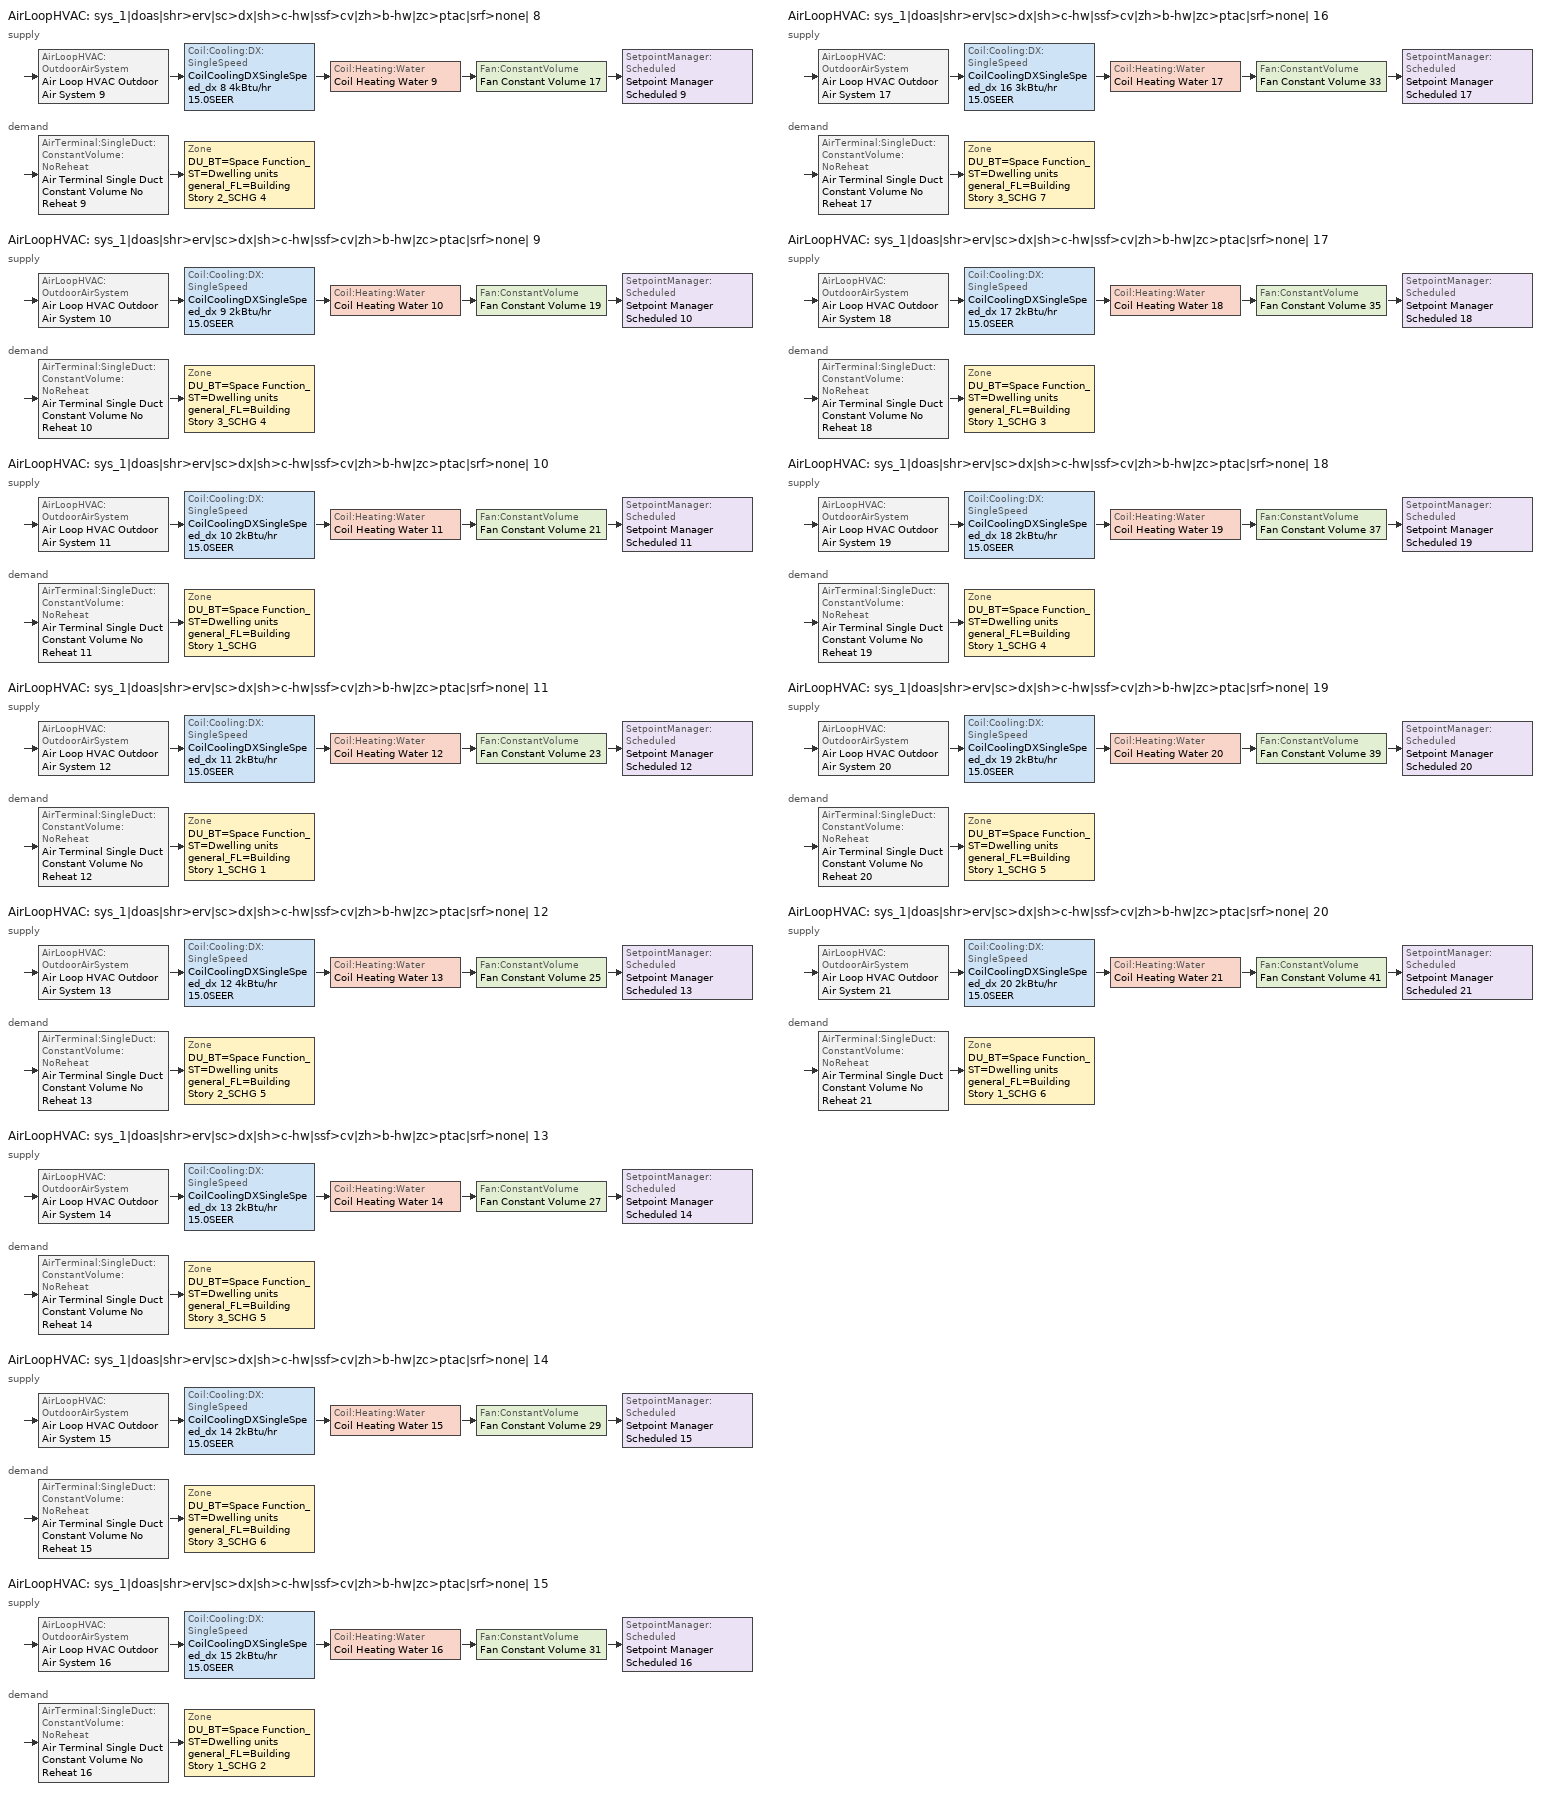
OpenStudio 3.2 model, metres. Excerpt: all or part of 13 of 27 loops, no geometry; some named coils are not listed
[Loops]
AirLoopHVAC 'sys_1|doas|shr>erv|sc>dx|sh>c-hw|ssf>cv|zh>b-hw|zc>ptac|srf>none| 8'
 supply: AirLoopHVAC:OutdoorAirSystem 'Air Loop HVAC Outdoor Air System 9' > Coil:Cooling:DX:SingleSpeed 'CoilCoolingDXSingleSpeed_dx 8 4kBtu/hr 15.0SEER' > Coil:Heating:Water 'Coil Heating Water 9' > Fan:ConstantVolume 'Fan Constant Volume 17' > SetpointManager:Scheduled 'Setpoint Manager Scheduled 9'
 demand: AirTerminal:SingleDuct:ConstantVolume:NoReheat 'Air Terminal Single Duct Constant Volume No Reheat 9' > Zone 'DU_BT=Space Function_ST=Dwelling units general_FL=Building Story 2_SCHG 4'
AirLoopHVAC 'sys_1|doas|shr>erv|sc>dx|sh>c-hw|ssf>cv|zh>b-hw|zc>ptac|srf>none| 9'
 supply: AirLoopHVAC:OutdoorAirSystem 'Air Loop HVAC Outdoor Air System 10' > Coil:Cooling:DX:SingleSpeed 'CoilCoolingDXSingleSpeed_dx 9 2kBtu/hr 15.0SEER' > Coil:Heating:Water 'Coil Heating Water 10' > Fan:ConstantVolume 'Fan Constant Volume 19' > SetpointManager:Scheduled 'Setpoint Manager Scheduled 10'
 demand: AirTerminal:SingleDuct:ConstantVolume:NoReheat 'Air Terminal Single Duct Constant Volume No Reheat 10' > Zone 'DU_BT=Space Function_ST=Dwelling units general_FL=Building Story 3_SCHG 4'
AirLoopHVAC 'sys_1|doas|shr>erv|sc>dx|sh>c-hw|ssf>cv|zh>b-hw|zc>ptac|srf>none| 10'
 supply: AirLoopHVAC:OutdoorAirSystem 'Air Loop HVAC Outdoor Air System 11' > Coil:Cooling:DX:SingleSpeed 'CoilCoolingDXSingleSpeed_dx 10 2kBtu/hr 15.0SEER' > Coil:Heating:Water 'Coil Heating Water 11' > Fan:ConstantVolume 'Fan Constant Volume 21' > SetpointManager:Scheduled 'Setpoint Manager Scheduled 11'
 demand: AirTerminal:SingleDuct:ConstantVolume:NoReheat 'Air Terminal Single Duct Constant Volume No Reheat 11' > Zone 'DU_BT=Space Function_ST=Dwelling units general_FL=Building Story 1_SCHG'
AirLoopHVAC 'sys_1|doas|shr>erv|sc>dx|sh>c-hw|ssf>cv|zh>b-hw|zc>ptac|srf>none| 11'
 supply: AirLoopHVAC:OutdoorAirSystem 'Air Loop HVAC Outdoor Air System 12' > Coil:Cooling:DX:SingleSpeed 'CoilCoolingDXSingleSpeed_dx 11 2kBtu/hr 15.0SEER' > Coil:Heating:Water 'Coil Heating Water 12' > Fan:ConstantVolume 'Fan Constant Volume 23' > SetpointManager:Scheduled 'Setpoint Manager Scheduled 12'
 demand: AirTerminal:SingleDuct:ConstantVolume:NoReheat 'Air Terminal Single Duct Constant Volume No Reheat 12' > Zone 'DU_BT=Space Function_ST=Dwelling units general_FL=Building Story 1_SCHG 1'
AirLoopHVAC 'sys_1|doas|shr>erv|sc>dx|sh>c-hw|ssf>cv|zh>b-hw|zc>ptac|srf>none| 12'
 supply: AirLoopHVAC:OutdoorAirSystem 'Air Loop HVAC Outdoor Air System 13' > Coil:Cooling:DX:SingleSpeed 'CoilCoolingDXSingleSpeed_dx 12 4kBtu/hr 15.0SEER' > Coil:Heating:Water 'Coil Heating Water 13' > Fan:ConstantVolume 'Fan Constant Volume 25' > SetpointManager:Scheduled 'Setpoint Manager Scheduled 13'
 demand: AirTerminal:SingleDuct:ConstantVolume:NoReheat 'Air Terminal Single Duct Constant Volume No Reheat 13' > Zone 'DU_BT=Space Function_ST=Dwelling units general_FL=Building Story 2_SCHG 5'
AirLoopHVAC 'sys_1|doas|shr>erv|sc>dx|sh>c-hw|ssf>cv|zh>b-hw|zc>ptac|srf>none| 13'
 supply: AirLoopHVAC:OutdoorAirSystem 'Air Loop HVAC Outdoor Air System 14' > Coil:Cooling:DX:SingleSpeed 'CoilCoolingDXSingleSpeed_dx 13 2kBtu/hr 15.0SEER' > Coil:Heating:Water 'Coil Heating Water 14' > Fan:ConstantVolume 'Fan Constant Volume 27' > SetpointManager:Scheduled 'Setpoint Manager Scheduled 14'
 demand: AirTerminal:SingleDuct:ConstantVolume:NoReheat 'Air Terminal Single Duct Constant Volume No Reheat 14' > Zone 'DU_BT=Space Function_ST=Dwelling units general_FL=Building Story 3_SCHG 5'
AirLoopHVAC 'sys_1|doas|shr>erv|sc>dx|sh>c-hw|ssf>cv|zh>b-hw|zc>ptac|srf>none| 14'
 supply: AirLoopHVAC:OutdoorAirSystem 'Air Loop HVAC Outdoor Air System 15' > Coil:Cooling:DX:SingleSpeed 'CoilCoolingDXSingleSpeed_dx 14 2kBtu/hr 15.0SEER' > Coil:Heating:Water 'Coil Heating Water 15' > Fan:ConstantVolume 'Fan Constant Volume 29' > SetpointManager:Scheduled 'Setpoint Manager Scheduled 15'
 demand: AirTerminal:SingleDuct:ConstantVolume:NoReheat 'Air Terminal Single Duct Constant Volume No Reheat 15' > Zone 'DU_BT=Space Function_ST=Dwelling units general_FL=Building Story 3_SCHG 6'
AirLoopHVAC 'sys_1|doas|shr>erv|sc>dx|sh>c-hw|ssf>cv|zh>b-hw|zc>ptac|srf>none| 15'
 supply: AirLoopHVAC:OutdoorAirSystem 'Air Loop HVAC Outdoor Air System 16' > Coil:Cooling:DX:SingleSpeed 'CoilCoolingDXSingleSpeed_dx 15 2kBtu/hr 15.0SEER' > Coil:Heating:Water 'Coil Heating Water 16' > Fan:ConstantVolume 'Fan Constant Volume 31' > SetpointManager:Scheduled 'Setpoint Manager Scheduled 16'
 demand: AirTerminal:SingleDuct:ConstantVolume:NoReheat 'Air Terminal Single Duct Constant Volume No Reheat 16' > Zone 'DU_BT=Space Function_ST=Dwelling units general_FL=Building Story 1_SCHG 2'
AirLoopHVAC 'sys_1|doas|shr>erv|sc>dx|sh>c-hw|ssf>cv|zh>b-hw|zc>ptac|srf>none| 16'
 supply: AirLoopHVAC:OutdoorAirSystem 'Air Loop HVAC Outdoor Air System 17' > Coil:Cooling:DX:SingleSpeed 'CoilCoolingDXSingleSpeed_dx 16 3kBtu/hr 15.0SEER' > Coil:Heating:Water 'Coil Heating Water 17' > Fan:ConstantVolume 'Fan Constant Volume 33' > SetpointManager:Scheduled 'Setpoint Manager Scheduled 17'
 demand: AirTerminal:SingleDuct:ConstantVolume:NoReheat 'Air Terminal Single Duct Constant Volume No Reheat 17' > Zone 'DU_BT=Space Function_ST=Dwelling units general_FL=Building Story 3_SCHG 7'
AirLoopHVAC 'sys_1|doas|shr>erv|sc>dx|sh>c-hw|ssf>cv|zh>b-hw|zc>ptac|srf>none| 17'
 supply: AirLoopHVAC:OutdoorAirSystem 'Air Loop HVAC Outdoor Air System 18' > Coil:Cooling:DX:SingleSpeed 'CoilCoolingDXSingleSpeed_dx 17 2kBtu/hr 15.0SEER' > Coil:Heating:Water 'Coil Heating Water 18' > Fan:ConstantVolume 'Fan Constant Volume 35' > SetpointManager:Scheduled 'Setpoint Manager Scheduled 18'
 demand: AirTerminal:SingleDuct:ConstantVolume:NoReheat 'Air Terminal Single Duct Constant Volume No Reheat 18' > Zone 'DU_BT=Space Function_ST=Dwelling units general_FL=Building Story 1_SCHG 3'
AirLoopHVAC 'sys_1|doas|shr>erv|sc>dx|sh>c-hw|ssf>cv|zh>b-hw|zc>ptac|srf>none| 18'
 supply: AirLoopHVAC:OutdoorAirSystem 'Air Loop HVAC Outdoor Air System 19' > Coil:Cooling:DX:SingleSpeed 'CoilCoolingDXSingleSpeed_dx 18 2kBtu/hr 15.0SEER' > Coil:Heating:Water 'Coil Heating Water 19' > Fan:ConstantVolume 'Fan Constant Volume 37' > SetpointManager:Scheduled 'Setpoint Manager Scheduled 19'
 demand: AirTerminal:SingleDuct:ConstantVolume:NoReheat 'Air Terminal Single Duct Constant Volume No Reheat 19' > Zone 'DU_BT=Space Function_ST=Dwelling units general_FL=Building Story 1_SCHG 4'
AirLoopHVAC 'sys_1|doas|shr>erv|sc>dx|sh>c-hw|ssf>cv|zh>b-hw|zc>ptac|srf>none| 19'
 supply: AirLoopHVAC:OutdoorAirSystem 'Air Loop HVAC Outdoor Air System 20' > Coil:Cooling:DX:SingleSpeed 'CoilCoolingDXSingleSpeed_dx 19 2kBtu/hr 15.0SEER' > Coil:Heating:Water 'Coil Heating Water 20' > Fan:ConstantVolume 'Fan Constant Volume 39' > SetpointManager:Scheduled 'Setpoint Manager Scheduled 20'
 demand: AirTerminal:SingleDuct:ConstantVolume:NoReheat 'Air Terminal Single Duct Constant Volume No Reheat 20' > Zone 'DU_BT=Space Function_ST=Dwelling units general_FL=Building Story 1_SCHG 5'
AirLoopHVAC 'sys_1|doas|shr>erv|sc>dx|sh>c-hw|ssf>cv|zh>b-hw|zc>ptac|srf>none| 20'
 supply: AirLoopHVAC:OutdoorAirSystem 'Air Loop HVAC Outdoor Air System 21' > Coil:Cooling:DX:SingleSpeed 'CoilCoolingDXSingleSpeed_dx 20 2kBtu/hr 15.0SEER' > Coil:Heating:Water 'Coil Heating Water 21' > Fan:ConstantVolume 'Fan Constant Volume 41' > SetpointManager:Scheduled 'Setpoint Manager Scheduled 21'
 demand: AirTerminal:SingleDuct:ConstantVolume:NoReheat 'Air Terminal Single Duct Constant Volume No Reheat 21' > Zone 'DU_BT=Space Function_ST=Dwelling units general_FL=Building Story 1_SCHG 6'
[Sizing:Zone] Zone Cooling Design Supply Air Temperature Input Method=SupplyAirTemperature; Zone Cooling Design Supply Air Temperature {C}=13; Zone Cooling Design Supply Air Temperature Difference {deltaC}=11.11; Zone Heating Design Supply Air Temperature Input Method=SupplyAirTemperature; Zone Heating Design Supply Air Temperature {C}=43; Zone Heating Design Supply Air Temperature Difference {deltaC}=11.11; Zone Cooling Design Supply Air Humidity Ratio {kg-H2O/kg-air}=0.0085; Zone Heating Design Supply Air Humidity Ratio {kg-H2O/kg-air}=0.008; Zone Heating Sizing Factor=1.3; Zone Cooling Sizing Factor=1.1; Cooling Design Air Flow Method=DesignDay; Heating Design Air Flow Method=DesignDay; Account for Dedicated Outdoor Air System=No; Dedicated Outdoor Air System Control Strategy=NeutralSupplyAir; Dedicated Outdoor Air Low Setpoint Temperature for Design {C}=autosize; Dedicated Outdoor Air High Setpoint Temperature for Design {C}=autosize
DU_BT=Space Function_ST=Dwelling units general_FL=Building Story 2_SCHG 4; DU_BT=Space Function_ST=Dwelling units general_FL=Building Story 3_SCHG 4; DU_BT=Space Function_ST=Dwelling units general_FL=Building Story 1_SCHG; DU_BT=Space Function_ST=Dwelling units general_FL=Building Story 1_SCHG 1; DU_BT=Space Function_ST=Dwelling units general_FL=Building Story 2_SCHG 5; DU_BT=Space Function_ST=Dwelling units general_FL=Building Story 3_SCHG 5; DU_BT=Space Function_ST=Dwelling units general_FL=Building Story 3_SCHG 6; DU_BT=Space Function_ST=Dwelling units general_FL=Building Story 1_SCHG 2; DU_BT=Space Function_ST=Dwelling units general_FL=Building Story 3_SCHG 7; DU_BT=Space Function_ST=Dwelling units general_FL=Building Story 1_SCHG 3; DU_BT=Space Function_ST=Dwelling units general_FL=Building Story 1_SCHG 4; DU_BT=Space Function_ST=Dwelling units general_FL=Building Story 1_SCHG 5; DU_BT=Space Function_ST=Dwelling units general_FL=Building Story 1_SCHG 6
[Zone equipment]
DU_BT=Space Function_ST=Dwelling units general_FL=Building Story 2_SCHG 4: DU_BT=Space Function_ST=Dwelling units general_FL=Building Story 2_SCHG 4 PTAC, Zone HVAC Baseboard Convective Water 9, Air Terminal Single Duct Constant Volume No Reheat 9
DU_BT=Space Function_ST=Dwelling units general_FL=Building Story 3_SCHG 4: DU_BT=Space Function_ST=Dwelling units general_FL=Building Story 3_SCHG 4 PTAC, Zone HVAC Baseboard Convective Water 10, Air Terminal Single Duct Constant Volume No Reheat 10
DU_BT=Space Function_ST=Dwelling units general_FL=Building Story 1_SCHG: DU_BT=Space Function_ST=Dwelling units general_FL=Building Story 1_SCHG PTAC, Zone HVAC Baseboard Convective Water 11, Air Terminal Single Duct Constant Volume No Reheat 11
DU_BT=Space Function_ST=Dwelling units general_FL=Building Story 1_SCHG 1: DU_BT=Space Function_ST=Dwelling units general_FL=Building Story 1_SCHG 1 PTAC, Zone HVAC Baseboard Convective Water 12, Air Terminal Single Duct Constant Volume No Reheat 12
DU_BT=Space Function_ST=Dwelling units general_FL=Building Story 2_SCHG 5: DU_BT=Space Function_ST=Dwelling units general_FL=Building Story 2_SCHG 5 PTAC, Zone HVAC Baseboard Convective Water 13, Air Terminal Single Duct Constant Volume No Reheat 13
DU_BT=Space Function_ST=Dwelling units general_FL=Building Story 3_SCHG 5: DU_BT=Space Function_ST=Dwelling units general_FL=Building Story 3_SCHG 5 PTAC, Zone HVAC Baseboard Convective Water 14, Air Terminal Single Duct Constant Volume No Reheat 14
DU_BT=Space Function_ST=Dwelling units general_FL=Building Story 3_SCHG 6: DU_BT=Space Function_ST=Dwelling units general_FL=Building Story 3_SCHG 6 PTAC, Zone HVAC Baseboard Convective Water 15, Air Terminal Single Duct Constant Volume No Reheat 15
DU_BT=Space Function_ST=Dwelling units general_FL=Building Story 1_SCHG 2: DU_BT=Space Function_ST=Dwelling units general_FL=Building Story 1_SCHG 2 PTAC, Zone HVAC Baseboard Convective Water 16, Air Terminal Single Duct Constant Volume No Reheat 16
DU_BT=Space Function_ST=Dwelling units general_FL=Building Story 3_SCHG 7: DU_BT=Space Function_ST=Dwelling units general_FL=Building Story 3_SCHG 7 PTAC, Zone HVAC Baseboard Convective Water 17, Air Terminal Single Duct Constant Volume No Reheat 17
DU_BT=Space Function_ST=Dwelling units general_FL=Building Story 1_SCHG 3: DU_BT=Space Function_ST=Dwelling units general_FL=Building Story 1_SCHG 3 PTAC, Zone HVAC Baseboard Convective Water 18, Air Terminal Single Duct Constant Volume No Reheat 18
DU_BT=Space Function_ST=Dwelling units general_FL=Building Story 1_SCHG 4: DU_BT=Space Function_ST=Dwelling units general_FL=Building Story 1_SCHG 4 PTAC, Zone HVAC Baseboard Convective Water 19, Air Terminal Single Duct Constant Volume No Reheat 19
DU_BT=Space Function_ST=Dwelling units general_FL=Building Story 1_SCHG 5: DU_BT=Space Function_ST=Dwelling units general_FL=Building Story 1_SCHG 5 PTAC, Zone HVAC Baseboard Convective Water 20, Air Terminal Single Duct Constant Volume No Reheat 20
DU_BT=Space Function_ST=Dwelling units general_FL=Building Story 1_SCHG 6: DU_BT=Space Function_ST=Dwelling units general_FL=Building Story 1_SCHG 6 PTAC, Zone HVAC Baseboard Convective Water 21, Air Terminal Single Duct Constant Volume No Reheat 21
[AirLoopHVAC] Design Supply Air Flow Rate {m3/s}=autosize; Design Return Air Flow Fraction of Supply Air Flow=1
Name | Availability Schedule
sys_1|doas|shr>erv|sc>dx|sh>c-hw|ssf>cv|zh>b-hw|zc>ptac|srf>none| 8 | sys_1|doas|shr>none|sc>dx|sh>c-hw|ssf>cv|zh>b-hw|zc>ptac|srf>none| 8 Occ Sch
sys_1|doas|shr>erv|sc>dx|sh>c-hw|ssf>cv|zh>b-hw|zc>ptac|srf>none| 9 | sys_1|doas|shr>none|sc>dx|sh>c-hw|ssf>cv|zh>b-hw|zc>ptac|srf>none| 9 Occ Sch
sys_1|doas|shr>erv|sc>dx|sh>c-hw|ssf>cv|zh>b-hw|zc>ptac|srf>none| 10 | sys_1|doas|shr>none|sc>dx|sh>c-hw|ssf>cv|zh>b-hw|zc>ptac|srf>none| 10 Occ Sch
sys_1|doas|shr>erv|sc>dx|sh>c-hw|ssf>cv|zh>b-hw|zc>ptac|srf>none| 11 | sys_1|doas|shr>none|sc>dx|sh>c-hw|ssf>cv|zh>b-hw|zc>ptac|srf>none| 11 Occ Sch
sys_1|doas|shr>erv|sc>dx|sh>c-hw|ssf>cv|zh>b-hw|zc>ptac|srf>none| 12 | sys_1|doas|shr>none|sc>dx|sh>c-hw|ssf>cv|zh>b-hw|zc>ptac|srf>none| 12 Occ Sch
sys_1|doas|shr>erv|sc>dx|sh>c-hw|ssf>cv|zh>b-hw|zc>ptac|srf>none| 13 | sys_1|doas|shr>none|sc>dx|sh>c-hw|ssf>cv|zh>b-hw|zc>ptac|srf>none| 13 Occ Sch
sys_1|doas|shr>erv|sc>dx|sh>c-hw|ssf>cv|zh>b-hw|zc>ptac|srf>none| 14 | sys_1|doas|shr>none|sc>dx|sh>c-hw|ssf>cv|zh>b-hw|zc>ptac|srf>none| 14 Occ Sch
sys_1|doas|shr>erv|sc>dx|sh>c-hw|ssf>cv|zh>b-hw|zc>ptac|srf>none| 15 | sys_1|doas|shr>none|sc>dx|sh>c-hw|ssf>cv|zh>b-hw|zc>ptac|srf>none| 15 Occ Sch
sys_1|doas|shr>erv|sc>dx|sh>c-hw|ssf>cv|zh>b-hw|zc>ptac|srf>none| 16 | sys_1|doas|shr>none|sc>dx|sh>c-hw|ssf>cv|zh>b-hw|zc>ptac|srf>none| 16 Occ Sch
sys_1|doas|shr>erv|sc>dx|sh>c-hw|ssf>cv|zh>b-hw|zc>ptac|srf>none| 17 | sys_1|doas|shr>none|sc>dx|sh>c-hw|ssf>cv|zh>b-hw|zc>ptac|srf>none| 17 Occ Sch
sys_1|doas|shr>erv|sc>dx|sh>c-hw|ssf>cv|zh>b-hw|zc>ptac|srf>none| 18 | sys_1|doas|shr>none|sc>dx|sh>c-hw|ssf>cv|zh>b-hw|zc>ptac|srf>none| 18 Occ Sch
sys_1|doas|shr>erv|sc>dx|sh>c-hw|ssf>cv|zh>b-hw|zc>ptac|srf>none| 19 | sys_1|doas|shr>none|sc>dx|sh>c-hw|ssf>cv|zh>b-hw|zc>ptac|srf>none| 19 Occ Sch
sys_1|doas|shr>erv|sc>dx|sh>c-hw|ssf>cv|zh>b-hw|zc>ptac|srf>none| 20 | sys_1|doas|shr>none|sc>dx|sh>c-hw|ssf>cv|zh>b-hw|zc>ptac|srf>none| 20 Occ Sch
[Sizing:System] Type of Load to Size On=VentilationRequirement; Design Outdoor Air Flow Rate {m3/s}=Autosize; Central Heating Maximum System Air Flow Ratio=1; Preheat Design Temperature {C}=7; Preheat Design Humidity Ratio {kg-H2O/kg-Air}=0.008; Precool Design Temperature {C}=13; Precool Design Humidity Ratio {kg-H2O/kg-Air}=0.008; Central Cooling Design Supply Air Temperature {C}=13; Central Heating Design Supply Air Temperature {C}=43; Sizing Option=NonCoincident; 100% Outdoor Air in Cooling=Yes; 100% Outdoor Air in Heating=Yes; Central Cooling Design Supply Air Humidity Ratio {kg-H2O/kg-Air}=0.0085; Central Heating Design Supply Air Humidity Ratio {kg-H2O/kg-Air}=0.008; Cooling Design Air Flow Method=DesignDay; Cooling Design Air Flow Rate {m3/s}=0; Heating Design Air Flow Method=DesignDay; Heating Design Air Flow Rate {m3/s}=0; System Outdoor Air Method=ZoneSum; Zone Maximum Outdoor Air Fraction=1; Cooling Supply Air Flow Rate Per Floor Area {m3/s-m2}=0.00996765; Cooling Fraction of Autosized Cooling Supply Air Flow Rate=1; Cooling Supply Air Flow Rate Per Unit Cooling Capacity {m3/s-W}=3.94755e-05; Heating Supply Air Flow Rate Per Floor Area {m3/s-m2}=0.00996765; Heating Fraction of Autosized Heating Supply Air Flow Rate=1; Heating Fraction of Autosized Cooling Supply Air Flow Rate=1; Heating Supply Air Flow Rate Per Unit Heating Capacity {m3/s-W}=3.15882e-05; Cooling Design Capacity Method=CoolingDesignCapacity; Cooling Design Capacity {W}=autosize; Cooling Design Capacity Per Floor Area {W/m2}=234.7; Fraction of Autosized Cooling Design Capacity=1; Heating Design Capacity Method=HeatingDesignCapacity; Heating Design Capacity {W}=autosize; Heating Design Capacity Per Floor Area {W/m2}=157; Fraction of Autosized Heating Design Capacity=1; Central Cooling Capacity Control Method=OnOff
sys_1|doas|shr>erv|sc>dx|sh>c-hw|ssf>cv|zh>b-hw|zc>ptac|srf>none| 8; sys_1|doas|shr>erv|sc>dx|sh>c-hw|ssf>cv|zh>b-hw|zc>ptac|srf>none| 9; sys_1|doas|shr>erv|sc>dx|sh>c-hw|ssf>cv|zh>b-hw|zc>ptac|srf>none| 10; sys_1|doas|shr>erv|sc>dx|sh>c-hw|ssf>cv|zh>b-hw|zc>ptac|srf>none| 11; sys_1|doas|shr>erv|sc>dx|sh>c-hw|ssf>cv|zh>b-hw|zc>ptac|srf>none| 12; sys_1|doas|shr>erv|sc>dx|sh>c-hw|ssf>cv|zh>b-hw|zc>ptac|srf>none| 13; sys_1|doas|shr>erv|sc>dx|sh>c-hw|ssf>cv|zh>b-hw|zc>ptac|srf>none| 14; sys_1|doas|shr>erv|sc>dx|sh>c-hw|ssf>cv|zh>b-hw|zc>ptac|srf>none| 15; sys_1|doas|shr>erv|sc>dx|sh>c-hw|ssf>cv|zh>b-hw|zc>ptac|srf>none| 16; sys_1|doas|shr>erv|sc>dx|sh>c-hw|ssf>cv|zh>b-hw|zc>ptac|srf>none| 17; sys_1|doas|shr>erv|sc>dx|sh>c-hw|ssf>cv|zh>b-hw|zc>ptac|srf>none| 18; sys_1|doas|shr>erv|sc>dx|sh>c-hw|ssf>cv|zh>b-hw|zc>ptac|srf>none| 19; sys_1|doas|shr>erv|sc>dx|sh>c-hw|ssf>cv|zh>b-hw|zc>ptac|srf>none| 20
[Fan:ConstantVolume] Availability Schedule=Always On Discrete; Fan Total Efficiency=0.39975; Pressure Rise {Pa}=640; Maximum Flow Rate {m3/s}=AutoSize; Motor Efficiency=0.615
Fan Constant Volume 17; Fan Constant Volume 18; Fan Constant Volume 19; Fan Constant Volume 20; Fan Constant Volume 21; Fan Constant Volume 22; Fan Constant Volume 23; Fan Constant Volume 24; Fan Constant Volume 25; Fan Constant Volume 26; Fan Constant Volume 27; Fan Constant Volume 28; Fan Constant Volume 29; Fan Constant Volume 30; Fan Constant Volume 31; Fan Constant Volume 32; Fan Constant Volume 33; Fan Constant Volume 34; Fan Constant Volume 35; Fan Constant Volume 36; Fan Constant Volume 37; Fan Constant Volume 38; Fan Constant Volume 39; Fan Constant Volume 40; Fan Constant Volume 41; Fan Constant Volume 42
[Coil:Cooling:DX:SingleSpeed] Availability Schedule=Always On Discrete; Rated Total Cooling Capacity {W}=autosize; Rated Sensible Heat Ratio=autosize; Rated Air Flow Rate {m3/s}=autosize; Rated Evaporator Fan Power Per Volume Flow Rate {W/(m3/s)}=773.3; Total Cooling Capacity Function of Temperature Curve=DXCOOL-NECB2011-REF-CAPFT; Total Cooling Capacity Function of Flow Fraction Curve=DXCOOL-NECB2011-REF-CAPFFLOW; Energy Input Ratio Function of Temperature Curve=DXCOOL-NECB2011-REF-COOLEIRFT; Energy Input Ratio Function of Flow Fraction Curve=DXCOOL-NECB2011-REF-COOLEIRFFLOW; Part Load Fraction Correlation Curve=DXCOOL-NECB2011-REF-COOLPLFFPLR; Minimum Outdoor Dry-Bulb Temperature for Compressor Operation {C}=-25; Condenser Type=AirCooled; Evaporative Condenser Effectiveness=0; Evaporative Condenser Air Flow Rate {m3/s}=Autosize; Evaporative Condenser Pump Rated Power Consumption {W}=Autosize; Crankcase Heater Capacity {W}=0; Maximum Outdoor Dry-Bulb Temperature for Crankcase Heater Operation {C}=0; Basin Heater Capacity {W/K}=0; Basin Heater Setpoint Temperature {C}=10
Name | Rated COP {W/W}
CoilCoolingDXSingleSpeed_dx 8 4kBtu/hr 15.0SEER; CoilCoolingDXSingleSpeed_dx 9 2kBtu/hr 15.0SEER; CoilCoolingDXSingleSpeed_dx 10 2kBtu/hr 15.0SEER; CoilCoolingDXSingleSpeed_dx 11 2kBtu/hr 15.0SEER; CoilCoolingDXSingleSpeed_dx 12 4kBtu/hr 15.0SEER; CoilCoolingDXSingleSpeed_dx 13 2kBtu/hr 15.0SEER; CoilCoolingDXSingleSpeed_dx 14 2kBtu/hr 15.0SEER; CoilCoolingDXSingleSpeed_dx 15 2kBtu/hr 15.0SEER; CoilCoolingDXSingleSpeed_dx 16 3kBtu/hr 15.0SEER; CoilCoolingDXSingleSpeed_dx 17 2kBtu/hr 15.0SEER; CoilCoolingDXSingleSpeed_dx 18 2kBtu/hr 15.0SEER; CoilCoolingDXSingleSpeed_dx 19 2kBtu/hr 15.0SEER; CoilCoolingDXSingleSpeed_dx 20 2kBtu/hr 15.0SEER | 4.31058
Coil Cooling DX Single Speed 9 7kBtu/hr 11.9EER; Coil Cooling DX Single Speed 20 6kBtu/hr 11.9EER; Coil Cooling DX Single Speed 21 6kBtu/hr 11.9EER | 4.09849
Coil Cooling DX Single Speed 10 21kBtu/hr 9.5EER; Coil Cooling DX Single Speed 13 16kBtu/hr 9.5EER; Coil Cooling DX Single Speed 14 20kBtu/hr 9.5EER; Coil Cooling DX Single Speed 15 20kBtu/hr 9.5EER; Coil Cooling DX Single Speed 16 15kBtu/hr 9.5EER; Coil Cooling DX Single Speed 17 20kBtu/hr 9.5EER; Coil Cooling DX Single Speed 18 15kBtu/hr 9.5EER; Coil Cooling DX Single Speed 19 18kBtu/hr 9.5EER | 3.2994
Coil Cooling DX Single Speed 11 12kBtu/hr 10.4EER | 3.59891
Coil Cooling DX Single Speed 12 12kBtu/hr 10.3EER | 3.57171
[Controller:OutdoorAir] Minimum Outdoor Air Flow Rate {m3/s}=autosize; Maximum Outdoor Air Flow Rate {m3/s}=Autosize; Economizer Control Type=NoEconomizer; Economizer Control Action Type=ModulateFlow; Economizer Maximum Limit Dry-Bulb Temperature {C}=28; Economizer Maximum Limit Enthalpy {J/kg}=64000; Economizer Minimum Limit Dry-Bulb Temperature {C}=-100; Lockout Type=NoLockout; Minimum Limit Type=FixedMinimum; High Humidity Control=No; Heat Recovery Bypass Control Type=BypassWhenWithinEconomizerLimits
Name | Minimum Outdoor Air Schedule | Controller Mechanical Ventilation
Controller Outdoor Air 9 | sys_1|doas|shr>none|sc>dx|sh>c-hw|ssf>cv|zh>b-hw|zc>ptac|srf>none| 8 Occ Sch | Controller Mechanical Ventilation 9
Controller Outdoor Air 10 | sys_1|doas|shr>none|sc>dx|sh>c-hw|ssf>cv|zh>b-hw|zc>ptac|srf>none| 9 Occ Sch | Controller Mechanical Ventilation 10
Controller Outdoor Air 11 | sys_1|doas|shr>none|sc>dx|sh>c-hw|ssf>cv|zh>b-hw|zc>ptac|srf>none| 10 Occ Sch | Controller Mechanical Ventilation 11
Controller Outdoor Air 12 | sys_1|doas|shr>none|sc>dx|sh>c-hw|ssf>cv|zh>b-hw|zc>ptac|srf>none| 11 Occ Sch | Controller Mechanical Ventilation 12
Controller Outdoor Air 13 | sys_1|doas|shr>none|sc>dx|sh>c-hw|ssf>cv|zh>b-hw|zc>ptac|srf>none| 12 Occ Sch | Controller Mechanical Ventilation 13
Controller Outdoor Air 14 | sys_1|doas|shr>none|sc>dx|sh>c-hw|ssf>cv|zh>b-hw|zc>ptac|srf>none| 13 Occ Sch | Controller Mechanical Ventilation 14
Controller Outdoor Air 15 | sys_1|doas|shr>none|sc>dx|sh>c-hw|ssf>cv|zh>b-hw|zc>ptac|srf>none| 14 Occ Sch | Controller Mechanical Ventilation 15
Controller Outdoor Air 16 | sys_1|doas|shr>none|sc>dx|sh>c-hw|ssf>cv|zh>b-hw|zc>ptac|srf>none| 15 Occ Sch | Controller Mechanical Ventilation 16
Controller Outdoor Air 17 | sys_1|doas|shr>none|sc>dx|sh>c-hw|ssf>cv|zh>b-hw|zc>ptac|srf>none| 16 Occ Sch | Controller Mechanical Ventilation 17
Controller Outdoor Air 18 | sys_1|doas|shr>none|sc>dx|sh>c-hw|ssf>cv|zh>b-hw|zc>ptac|srf>none| 17 Occ Sch | Controller Mechanical Ventilation 18
Controller Outdoor Air 19 | sys_1|doas|shr>none|sc>dx|sh>c-hw|ssf>cv|zh>b-hw|zc>ptac|srf>none| 18 Occ Sch | Controller Mechanical Ventilation 19
Controller Outdoor Air 20 | sys_1|doas|shr>none|sc>dx|sh>c-hw|ssf>cv|zh>b-hw|zc>ptac|srf>none| 19 Occ Sch | Controller Mechanical Ventilation 20
Controller Outdoor Air 21 | sys_1|doas|shr>none|sc>dx|sh>c-hw|ssf>cv|zh>b-hw|zc>ptac|srf>none| 20 Occ Sch | Controller Mechanical Ventilation 21
[Controller:MechanicalVentilation] Availability Schedule=Always On Discrete; System Outdoor Air Method=ZoneSum
Controller Mechanical Ventilation 9; Controller Mechanical Ventilation 10; Controller Mechanical Ventilation 11; Controller Mechanical Ventilation 12; Controller Mechanical Ventilation 13; Controller Mechanical Ventilation 14; Controller Mechanical Ventilation 15; Controller Mechanical Ventilation 16; Controller Mechanical Ventilation 17; Controller Mechanical Ventilation 18; Controller Mechanical Ventilation 19; Controller Mechanical Ventilation 20; Controller Mechanical Ventilation 21
[AirLoopHVAC:OutdoorAirSystem]
Name | Controller
Air Loop HVAC Outdoor Air System 9 | Controller Outdoor Air 9
Air Loop HVAC Outdoor Air System 10 | Controller Outdoor Air 10
Air Loop HVAC Outdoor Air System 11 | Controller Outdoor Air 11
Air Loop HVAC Outdoor Air System 12 | Controller Outdoor Air 12
Air Loop HVAC Outdoor Air System 13 | Controller Outdoor Air 13
Air Loop HVAC Outdoor Air System 14 | Controller Outdoor Air 14
Air Loop HVAC Outdoor Air System 15 | Controller Outdoor Air 15
Air Loop HVAC Outdoor Air System 16 | Controller Outdoor Air 16
Air Loop HVAC Outdoor Air System 17 | Controller Outdoor Air 17
Air Loop HVAC Outdoor Air System 18 | Controller Outdoor Air 18
Air Loop HVAC Outdoor Air System 19 | Controller Outdoor Air 19
Air Loop HVAC Outdoor Air System 20 | Controller Outdoor Air 20
Air Loop HVAC Outdoor Air System 21 | Controller Outdoor Air 21
[SetpointManager:Scheduled] Control Variable=Temperature
Name | Schedule
Setpoint Manager Scheduled 9 | Makeup-Air Unit Supply Air Temp 8
Setpoint Manager Scheduled 10 | Makeup-Air Unit Supply Air Temp 9
Setpoint Manager Scheduled 11 | Makeup-Air Unit Supply Air Temp 10
Setpoint Manager Scheduled 12 | Makeup-Air Unit Supply Air Temp 11
Setpoint Manager Scheduled 13 | Makeup-Air Unit Supply Air Temp 12
Setpoint Manager Scheduled 14 | Makeup-Air Unit Supply Air Temp 13
Setpoint Manager Scheduled 15 | Makeup-Air Unit Supply Air Temp 14
Setpoint Manager Scheduled 16 | Makeup-Air Unit Supply Air Temp 15
Setpoint Manager Scheduled 17 | Makeup-Air Unit Supply Air Temp 16
Setpoint Manager Scheduled 18 | Makeup-Air Unit Supply Air Temp 17
Setpoint Manager Scheduled 19 | Makeup-Air Unit Supply Air Temp 18
Setpoint Manager Scheduled 20 | Makeup-Air Unit Supply Air Temp 19
Setpoint Manager Scheduled 21 | Makeup-Air Unit Supply Air Temp 20
[Coil:Heating:Electric] Availability Schedule=ON_OFF_ALWAYS_OFF
Coil Heating Electric 9; Coil Heating Electric 10; Coil Heating Electric 11; Coil Heating Electric 12; Coil Heating Electric 13; Coil Heating Electric 14; Coil Heating Electric 15; Coil Heating Electric 16; Coil Heating Electric 17; Coil Heating Electric 18; Coil Heating Electric 19; Coil Heating Electric 20; Coil Heating Electric 21
[ZoneHVAC:PackagedTerminalAirConditioner] Availability Schedule=Always On Discrete; Supply Air Flow Rate During Cooling Operation {m3/s}=Autosize; Supply Air Flow Rate During Heating Operation {m3/s}=Autosize; Supply Air Flow Rate When No Cooling or Heating is Needed {m3/s}=Autosize; Outdoor Air Flow Rate During Cooling Operation {m3/s}=1e-05; Outdoor Air Flow Rate During Heating Operation {m3/s}=1e-05; Outdoor Air Flow Rate When No Cooling or Heating is Needed {m3/s}=1e-05; Fan Placement=DrawThrough
Name | Supply Air Fan | Heating Coil | Cooling Coil
DU_BT=Space Function_ST=Dwelling units general_FL=Building Story 2_SCHG 4 PTAC | Fan Constant Volume 18 | Coil Heating Electric 9 | Coil Cooling DX Single Speed 9 7kBtu/hr 11.9EER
DU_BT=Space Function_ST=Dwelling units general_FL=Building Story 3_SCHG 4 PTAC | Fan Constant Volume 20 | Coil Heating Electric 10 | Coil Cooling DX Single Speed 10 21kBtu/hr 9.5EER
DU_BT=Space Function_ST=Dwelling units general_FL=Building Story 1_SCHG PTAC | Fan Constant Volume 22 | Coil Heating Electric 11 | Coil Cooling DX Single Speed 11 12kBtu/hr 10.4EER
DU_BT=Space Function_ST=Dwelling units general_FL=Building Story 1_SCHG 1 PTAC | Fan Constant Volume 24 | Coil Heating Electric 12 | Coil Cooling DX Single Speed 12 12kBtu/hr 10.3EER
DU_BT=Space Function_ST=Dwelling units general_FL=Building Story 2_SCHG 5 PTAC | Fan Constant Volume 26 | Coil Heating Electric 13 | Coil Cooling DX Single Speed 13 16kBtu/hr 9.5EER
DU_BT=Space Function_ST=Dwelling units general_FL=Building Story 3_SCHG 5 PTAC | Fan Constant Volume 28 | Coil Heating Electric 14 | Coil Cooling DX Single Speed 14 20kBtu/hr 9.5EER
DU_BT=Space Function_ST=Dwelling units general_FL=Building Story 3_SCHG 6 PTAC | Fan Constant Volume 30 | Coil Heating Electric 15 | Coil Cooling DX Single Speed 15 20kBtu/hr 9.5EER
DU_BT=Space Function_ST=Dwelling units general_FL=Building Story 1_SCHG 2 PTAC | Fan Constant Volume 32 | Coil Heating Electric 16 | Coil Cooling DX Single Speed 16 15kBtu/hr 9.5EER
DU_BT=Space Function_ST=Dwelling units general_FL=Building Story 3_SCHG 7 PTAC | Fan Constant Volume 34 | Coil Heating Electric 17 | Coil Cooling DX Single Speed 17 20kBtu/hr 9.5EER
DU_BT=Space Function_ST=Dwelling units general_FL=Building Story 1_SCHG 3 PTAC | Fan Constant Volume 36 | Coil Heating Electric 18 | Coil Cooling DX Single Speed 18 15kBtu/hr 9.5EER
DU_BT=Space Function_ST=Dwelling units general_FL=Building Story 1_SCHG 4 PTAC | Fan Constant Volume 38 | Coil Heating Electric 19 | Coil Cooling DX Single Speed 19 18kBtu/hr 9.5EER
DU_BT=Space Function_ST=Dwelling units general_FL=Building Story 1_SCHG 5 PTAC | Fan Constant Volume 40 | Coil Heating Electric 20 | Coil Cooling DX Single Speed 20 6kBtu/hr 11.9EER
DU_BT=Space Function_ST=Dwelling units general_FL=Building Story 1_SCHG 6 PTAC | Fan Constant Volume 42 | Coil Heating Electric 21 | Coil Cooling DX Single Speed 21 6kBtu/hr 11.9EER
[AirTerminal:SingleDuct:ConstantVolume:NoReheat] Availability Schedule=Always On Discrete; Maximum Air Flow Rate {m3/s}=AutoSize
Air Terminal Single Duct Constant Volume No Reheat 9; Air Terminal Single Duct Constant Volume No Reheat 10; Air Terminal Single Duct Constant Volume No Reheat 11; Air Terminal Single Duct Constant Volume No Reheat 12; Air Terminal Single Duct Constant Volume No Reheat 13; Air Terminal Single Duct Constant Volume No Reheat 14; Air Terminal Single Duct Constant Volume No Reheat 15; Air Terminal Single Duct Constant Volume No Reheat 16; Air Terminal Single Duct Constant Volume No Reheat 17; Air Terminal Single Duct Constant Volume No Reheat 18; Air Terminal Single Duct Constant Volume No Reheat 19; Air Terminal Single Duct Constant Volume No Reheat 20; Air Terminal Single Duct Constant Volume No Reheat 21
[Schedule:Ruleset]
Name | Default Day Schedule | Summer Design Day Schedule | Winter Design Day Schedule
ON_OFF_ALWAYS_OFF | Schedule Day 3
Makeup-Air Unit Supply Air Temp 8 | Makeup Air Unit Supply Air Temp Default 8
Makeup-Air Unit Supply Air Temp 9 | Makeup Air Unit Supply Air Temp Default 9
Makeup-Air Unit Supply Air Temp 10 | Makeup Air Unit Supply Air Temp Default 10
Makeup-Air Unit Supply Air Temp 11 | Makeup Air Unit Supply Air Temp Default 11
Makeup-Air Unit Supply Air Temp 12 | Makeup Air Unit Supply Air Temp Default 12
Makeup-Air Unit Supply Air Temp 13 | Makeup Air Unit Supply Air Temp Default 13
Makeup-Air Unit Supply Air Temp 14 | Makeup Air Unit Supply Air Temp Default 14
Makeup-Air Unit Supply Air Temp 15 | Makeup Air Unit Supply Air Temp Default 15
Makeup-Air Unit Supply Air Temp 16 | Makeup Air Unit Supply Air Temp Default 16
Makeup-Air Unit Supply Air Temp 17 | Makeup Air Unit Supply Air Temp Default 17
Makeup-Air Unit Supply Air Temp 18 | Makeup Air Unit Supply Air Temp Default 18
Makeup-Air Unit Supply Air Temp 19 | Makeup Air Unit Supply Air Temp Default 19
Makeup-Air Unit Supply Air Temp 20 | Makeup Air Unit Supply Air Temp Default 20
sys_1|doas|shr>none|sc>dx|sh>c-hw|ssf>cv|zh>b-hw|zc>ptac|srf>none| 10 Occ Sch | sys_1|doas|shr>none|sc>dx|sh>c-hw|ssf>cv|zh>b-hw|zc>ptac|srf>none| 10 Occ Sch Default | sys_1|doas|shr>none|sc>dx|sh>c-hw|ssf>cv|zh>b-hw|zc>ptac|srf>none| 10 Occ Sch Summer Design Day | sys_1|doas|shr>none|sc>dx|sh>c-hw|ssf>cv|zh>b-hw|zc>ptac|srf>none| 10 Occ Sch Winter Design Day
sys_1|doas|shr>none|sc>dx|sh>c-hw|ssf>cv|zh>b-hw|zc>ptac|srf>none| 11 Occ Sch | sys_1|doas|shr>none|sc>dx|sh>c-hw|ssf>cv|zh>b-hw|zc>ptac|srf>none| 11 Occ Sch Default | sys_1|doas|shr>none|sc>dx|sh>c-hw|ssf>cv|zh>b-hw|zc>ptac|srf>none| 11 Occ Sch Summer Design Day | sys_1|doas|shr>none|sc>dx|sh>c-hw|ssf>cv|zh>b-hw|zc>ptac|srf>none| 11 Occ Sch Winter Design Day
sys_1|doas|shr>none|sc>dx|sh>c-hw|ssf>cv|zh>b-hw|zc>ptac|srf>none| 12 Occ Sch | sys_1|doas|shr>none|sc>dx|sh>c-hw|ssf>cv|zh>b-hw|zc>ptac|srf>none| 12 Occ Sch Default | sys_1|doas|shr>none|sc>dx|sh>c-hw|ssf>cv|zh>b-hw|zc>ptac|srf>none| 12 Occ Sch Summer Design Day | sys_1|doas|shr>none|sc>dx|sh>c-hw|ssf>cv|zh>b-hw|zc>ptac|srf>none| 12 Occ Sch Winter Design Day
sys_1|doas|shr>none|sc>dx|sh>c-hw|ssf>cv|zh>b-hw|zc>ptac|srf>none| 13 Occ Sch | sys_1|doas|shr>none|sc>dx|sh>c-hw|ssf>cv|zh>b-hw|zc>ptac|srf>none| 13 Occ Sch Default | sys_1|doas|shr>none|sc>dx|sh>c-hw|ssf>cv|zh>b-hw|zc>ptac|srf>none| 13 Occ Sch Summer Design Day | sys_1|doas|shr>none|sc>dx|sh>c-hw|ssf>cv|zh>b-hw|zc>ptac|srf>none| 13 Occ Sch Winter Design Day
sys_1|doas|shr>none|sc>dx|sh>c-hw|ssf>cv|zh>b-hw|zc>ptac|srf>none| 14 Occ Sch | sys_1|doas|shr>none|sc>dx|sh>c-hw|ssf>cv|zh>b-hw|zc>ptac|srf>none| 14 Occ Sch Default | sys_1|doas|shr>none|sc>dx|sh>c-hw|ssf>cv|zh>b-hw|zc>ptac|srf>none| 14 Occ Sch Summer Design Day | sys_1|doas|shr>none|sc>dx|sh>c-hw|ssf>cv|zh>b-hw|zc>ptac|srf>none| 14 Occ Sch Winter Design Day
sys_1|doas|shr>none|sc>dx|sh>c-hw|ssf>cv|zh>b-hw|zc>ptac|srf>none| 15 Occ Sch | sys_1|doas|shr>none|sc>dx|sh>c-hw|ssf>cv|zh>b-hw|zc>ptac|srf>none| 15 Occ Sch Default | sys_1|doas|shr>none|sc>dx|sh>c-hw|ssf>cv|zh>b-hw|zc>ptac|srf>none| 15 Occ Sch Summer Design Day | sys_1|doas|shr>none|sc>dx|sh>c-hw|ssf>cv|zh>b-hw|zc>ptac|srf>none| 15 Occ Sch Winter Design Day
sys_1|doas|shr>none|sc>dx|sh>c-hw|ssf>cv|zh>b-hw|zc>ptac|srf>none| 16 Occ Sch | sys_1|doas|shr>none|sc>dx|sh>c-hw|ssf>cv|zh>b-hw|zc>ptac|srf>none| 16 Occ Sch Default | sys_1|doas|shr>none|sc>dx|sh>c-hw|ssf>cv|zh>b-hw|zc>ptac|srf>none| 16 Occ Sch Summer Design Day | sys_1|doas|shr>none|sc>dx|sh>c-hw|ssf>cv|zh>b-hw|zc>ptac|srf>none| 16 Occ Sch Winter Design Day
sys_1|doas|shr>none|sc>dx|sh>c-hw|ssf>cv|zh>b-hw|zc>ptac|srf>none| 17 Occ Sch | sys_1|doas|shr>none|sc>dx|sh>c-hw|ssf>cv|zh>b-hw|zc>ptac|srf>none| 17 Occ Sch Default | sys_1|doas|shr>none|sc>dx|sh>c-hw|ssf>cv|zh>b-hw|zc>ptac|srf>none| 17 Occ Sch Summer Design Day | sys_1|doas|shr>none|sc>dx|sh>c-hw|ssf>cv|zh>b-hw|zc>ptac|srf>none| 17 Occ Sch Winter Design Day
sys_1|doas|shr>none|sc>dx|sh>c-hw|ssf>cv|zh>b-hw|zc>ptac|srf>none| 18 Occ Sch | sys_1|doas|shr>none|sc>dx|sh>c-hw|ssf>cv|zh>b-hw|zc>ptac|srf>none| 18 Occ Sch Default | sys_1|doas|shr>none|sc>dx|sh>c-hw|ssf>cv|zh>b-hw|zc>ptac|srf>none| 18 Occ Sch Summer Design Day | sys_1|doas|shr>none|sc>dx|sh>c-hw|ssf>cv|zh>b-hw|zc>ptac|srf>none| 18 Occ Sch Winter Design Day
sys_1|doas|shr>none|sc>dx|sh>c-hw|ssf>cv|zh>b-hw|zc>ptac|srf>none| 19 Occ Sch | sys_1|doas|shr>none|sc>dx|sh>c-hw|ssf>cv|zh>b-hw|zc>ptac|srf>none| 19 Occ Sch Default | sys_1|doas|shr>none|sc>dx|sh>c-hw|ssf>cv|zh>b-hw|zc>ptac|srf>none| 19 Occ Sch Summer Design Day | sys_1|doas|shr>none|sc>dx|sh>c-hw|ssf>cv|zh>b-hw|zc>ptac|srf>none| 19 Occ Sch Winter Design Day
sys_1|doas|shr>none|sc>dx|sh>c-hw|ssf>cv|zh>b-hw|zc>ptac|srf>none| 20 Occ Sch | sys_1|doas|shr>none|sc>dx|sh>c-hw|ssf>cv|zh>b-hw|zc>ptac|srf>none| 20 Occ Sch Default | sys_1|doas|shr>none|sc>dx|sh>c-hw|ssf>cv|zh>b-hw|zc>ptac|srf>none| 20 Occ Sch Summer Design Day | sys_1|doas|shr>none|sc>dx|sh>c-hw|ssf>cv|zh>b-hw|zc>ptac|srf>none| 20 Occ Sch Winter Design Day
sys_1|doas|shr>none|sc>dx|sh>c-hw|ssf>cv|zh>b-hw|zc>ptac|srf>none| 8 Occ Sch | sys_1|doas|shr>none|sc>dx|sh>c-hw|ssf>cv|zh>b-hw|zc>ptac|srf>none| 8 Occ Sch Default | sys_1|doas|shr>none|sc>dx|sh>c-hw|ssf>cv|zh>b-hw|zc>ptac|srf>none| 8 Occ Sch Summer Design Day | sys_1|doas|shr>none|sc>dx|sh>c-hw|ssf>cv|zh>b-hw|zc>ptac|srf>none| 8 Occ Sch Winter Design Day
sys_1|doas|shr>none|sc>dx|sh>c-hw|ssf>cv|zh>b-hw|zc>ptac|srf>none| 9 Occ Sch | sys_1|doas|shr>none|sc>dx|sh>c-hw|ssf>cv|zh>b-hw|zc>ptac|srf>none| 9 Occ Sch Default | sys_1|doas|shr>none|sc>dx|sh>c-hw|ssf>cv|zh>b-hw|zc>ptac|srf>none| 9 Occ Sch Summer Design Day | sys_1|doas|shr>none|sc>dx|sh>c-hw|ssf>cv|zh>b-hw|zc>ptac|srf>none| 9 Occ Sch Winter Design Day
[Schedule:Day]
Schedule Day 3; wkdON_OFF_ALWAYS_OFF 1; satON_OFF_ALWAYS_OFF 1; sunON_OFF_ALWAYS_OFF 1: 1, 0, 0, 2, 0, 0, 3, 0, 0, 4, 0, 0, 5, 0, 0, 6, 0, 0, 7, 0, 0, 8, 0, 0, 9, 0, 0, 10, 0, 0, 11, 0, 0, 12, 0, 0, 13, 0, 0, 14, 0, 0, 15, 0, 0, 16, 0, 0, 17, 0, 0, 18, 0, 0, 19, 0, 0, 20, 0, 0, 21, 0, 0, 22, 0, 0, 23, 0, 0, 24, 0, 0
Makeup Air Unit Supply Air Temp Default 8; Makeup Air Unit Supply Air Temp Default 9; Makeup Air Unit Supply Air Temp Default 10; Makeup Air Unit Supply Air Temp Default 11; Makeup Air Unit Supply Air Temp Default 12; Makeup Air Unit Supply Air Temp Default 13; Makeup Air Unit Supply Air Temp Default 14; Makeup Air Unit Supply Air Temp Default 15; Makeup Air Unit Supply Air Temp Default 16; Makeup Air Unit Supply Air Temp Default 17; Makeup Air Unit Supply Air Temp Default 18; Makeup Air Unit Supply Air Temp Default 19; Makeup Air Unit Supply Air Temp Default 20: 24, 0, 20
sys_1|doas|shr>none|sc>dx|sh>c-hw|ssf>cv|zh>b-hw|zc>ptac|srf>none| 10 Occ Sch Default; sys_1|doas|shr>none|sc>dx|sh>c-hw|ssf>cv|zh>b-hw|zc>ptac|srf>none| 10 Occ Sch Winter Design Day; sys_1|doas|shr>none|sc>dx|sh>c-hw|ssf>cv|zh>b-hw|zc>ptac|srf>none| 10 Occ Sch Summer Design Day; sys_1|doas|shr>none|sc>dx|sh>c-hw|ssf>cv|zh>b-hw|zc>ptac|srf>none| 11 Occ Sch Default; sys_1|doas|shr>none|sc>dx|sh>c-hw|ssf>cv|zh>b-hw|zc>ptac|srf>none| 11 Occ Sch Winter Design Day; sys_1|doas|shr>none|sc>dx|sh>c-hw|ssf>cv|zh>b-hw|zc>ptac|srf>none| 11 Occ Sch Summer Design Day; sys_1|doas|shr>none|sc>dx|sh>c-hw|ssf>cv|zh>b-hw|zc>ptac|srf>none| 12 Occ Sch Default; sys_1|doas|shr>none|sc>dx|sh>c-hw|ssf>cv|zh>b-hw|zc>ptac|srf>none| 12 Occ Sch Winter Design Day; sys_1|doas|shr>none|sc>dx|sh>c-hw|ssf>cv|zh>b-hw|zc>ptac|srf>none| 12 Occ Sch Summer Design Day; sys_1|doas|shr>none|sc>dx|sh>c-hw|ssf>cv|zh>b-hw|zc>ptac|srf>none| 13 Occ Sch Default; sys_1|doas|shr>none|sc>dx|sh>c-hw|ssf>cv|zh>b-hw|zc>ptac|srf>none| 13 Occ Sch Winter Design Day; sys_1|doas|shr>none|sc>dx|sh>c-hw|ssf>cv|zh>b-hw|zc>ptac|srf>none| 13 Occ Sch Summer Design Day; sys_1|doas|shr>none|sc>dx|sh>c-hw|ssf>cv|zh>b-hw|zc>ptac|srf>none| 14 Occ Sch Default; sys_1|doas|shr>none|sc>dx|sh>c-hw|ssf>cv|zh>b-hw|zc>ptac|srf>none| 14 Occ Sch Winter Design Day; sys_1|doas|shr>none|sc>dx|sh>c-hw|ssf>cv|zh>b-hw|zc>ptac|srf>none| 14 Occ Sch Summer Design Day; sys_1|doas|shr>none|sc>dx|sh>c-hw|ssf>cv|zh>b-hw|zc>ptac|srf>none| 15 Occ Sch Default; sys_1|doas|shr>none|sc>dx|sh>c-hw|ssf>cv|zh>b-hw|zc>ptac|srf>none| 15 Occ Sch Winter Design Day; sys_1|doas|shr>none|sc>dx|sh>c-hw|ssf>cv|zh>b-hw|zc>ptac|srf>none| 15 Occ Sch Summer Design Day; sys_1|doas|shr>none|sc>dx|sh>c-hw|ssf>cv|zh>b-hw|zc>ptac|srf>none| 16 Occ Sch Default; sys_1|doas|shr>none|sc>dx|sh>c-hw|ssf>cv|zh>b-hw|zc>ptac|srf>none| 16 Occ Sch Winter Design Day; sys_1|doas|shr>none|sc>dx|sh>c-hw|ssf>cv|zh>b-hw|zc>ptac|srf>none| 16 Occ Sch Summer Design Day; sys_1|doas|shr>none|sc>dx|sh>c-hw|ssf>cv|zh>b-hw|zc>ptac|srf>none| 17 Occ Sch Default; sys_1|doas|shr>none|sc>dx|sh>c-hw|ssf>cv|zh>b-hw|zc>ptac|srf>none| 17 Occ Sch Winter Design Day; sys_1|doas|shr>none|sc>dx|sh>c-hw|ssf>cv|zh>b-hw|zc>ptac|srf>none| 17 Occ Sch Summer Design Day; sys_1|doas|shr>none|sc>dx|sh>c-hw|ssf>cv|zh>b-hw|zc>ptac|srf>none| 18 Occ Sch Default; sys_1|doas|shr>none|sc>dx|sh>c-hw|ssf>cv|zh>b-hw|zc>ptac|srf>none| 18 Occ Sch Winter Design Day; sys_1|doas|shr>none|sc>dx|sh>c-hw|ssf>cv|zh>b-hw|zc>ptac|srf>none| 18 Occ Sch Summer Design Day; sys_1|doas|shr>none|sc>dx|sh>c-hw|ssf>cv|zh>b-hw|zc>ptac|srf>none| 19 Occ Sch Default; sys_1|doas|shr>none|sc>dx|sh>c-hw|ssf>cv|zh>b-hw|zc>ptac|srf>none| 19 Occ Sch Winter Design Day; sys_1|doas|shr>none|sc>dx|sh>c-hw|ssf>cv|zh>b-hw|zc>ptac|srf>none| 19 Occ Sch Summer Design Day; sys_1|doas|shr>none|sc>dx|sh>c-hw|ssf>cv|zh>b-hw|zc>ptac|srf>none| 20 Occ Sch Default; sys_1|doas|shr>none|sc>dx|sh>c-hw|ssf>cv|zh>b-hw|zc>ptac|srf>none| 20 Occ Sch Winter Design Day; sys_1|doas|shr>none|sc>dx|sh>c-hw|ssf>cv|zh>b-hw|zc>ptac|srf>none| 20 Occ Sch Summer Design Day; sys_1|doas|shr>none|sc>dx|sh>c-hw|ssf>cv|zh>b-hw|zc>ptac|srf>none| 8 Occ Sch Default; sys_1|doas|shr>none|sc>dx|sh>c-hw|ssf>cv|zh>b-hw|zc>ptac|srf>none| 8 Occ Sch Winter Design Day; sys_1|doas|shr>none|sc>dx|sh>c-hw|ssf>cv|zh>b-hw|zc>ptac|srf>none| 8 Occ Sch Summer Design Day; sys_1|doas|shr>none|sc>dx|sh>c-hw|ssf>cv|zh>b-hw|zc>ptac|srf>none| 9 Occ Sch Default; sys_1|doas|shr>none|sc>dx|sh>c-hw|ssf>cv|zh>b-hw|zc>ptac|srf>none| 9 Occ Sch Winter Design Day; sys_1|doas|shr>none|sc>dx|sh>c-hw|ssf>cv|zh>b-hw|zc>ptac|srf>none| 9 Occ Sch Summer Design Day: 24, 0, 1
[Schedule:Rule] Schedule Ruleset=ON_OFF_ALWAYS_OFF; Date Specification Type=DateRange; Start Month=1; Start Day=1; End Month=12; End Day=31
Name | Rule Order | Day Schedule | Apply Sunday | Apply Monday | Apply Tuesday | Apply Wednesday | Apply Thursday | Apply Friday | Apply Saturday
wkdON_OFF_ALWAYS_OFF rule | 2 | wkdON_OFF_ALWAYS_OFF 1 | No | Yes | Yes | Yes | Yes | Yes | No
satON_OFF_ALWAYS_OFFrule | 1 | satON_OFF_ALWAYS_OFF 1 | No | No | No | No | No | No | Yes
sunON_OFF_ALWAYS_OFFrule | 0 | sunON_OFF_ALWAYS_OFF 1 | Yes | No | No | No | No | No | No
[Schedule:Constant]
Always On Discrete: Value=1
[Curve:Biquadratic] Minimum Value of x=13; Maximum Value of x=24; Minimum Value of y=24; Maximum Value of y=46
Name | Coefficient1 Constant | Coefficient2 x | Coefficient3 x**2 | Coefficient4 y | Coefficient5 y**2 | Coefficient6 x*y
DXCOOL-NECB2011-REF-CAPFT | 0.867905 | 0.0142459 | 0.00055436 | -0.0075575 | 3.3e-05 | -0.0001918
DXCOOL-NECB2011-REF-COOLEIRFT | 0.114171 | 0.0281822 | -0.0004199 | 0.0214108 | 0.000161028 | -0.000679104
[Curve:Quadratic] Minimum Value of x=0.5; Maximum Value of x=1.5
Name | Coefficient1 Constant | Coefficient2 x | Coefficient3 x**2
DXCOOL-NECB2011-REF-CAPFFLOW | 0.8 | 0.2 | 0
DXCOOL-NECB2011-REF-COOLEIRFFLOW | 1.1552 | -0.1808 | 0.0256
[Curve:Cubic]
DXCOOL-NECB2011-REF-COOLPLFFPLR: Coefficient1 Constant=0.0277; Coefficient2 x=4.9151; Coefficient3 x**2=-8.184; Coefficient4 x**3=4.2702; Minimum Value of x=0.7; Maximum Value of x=1
